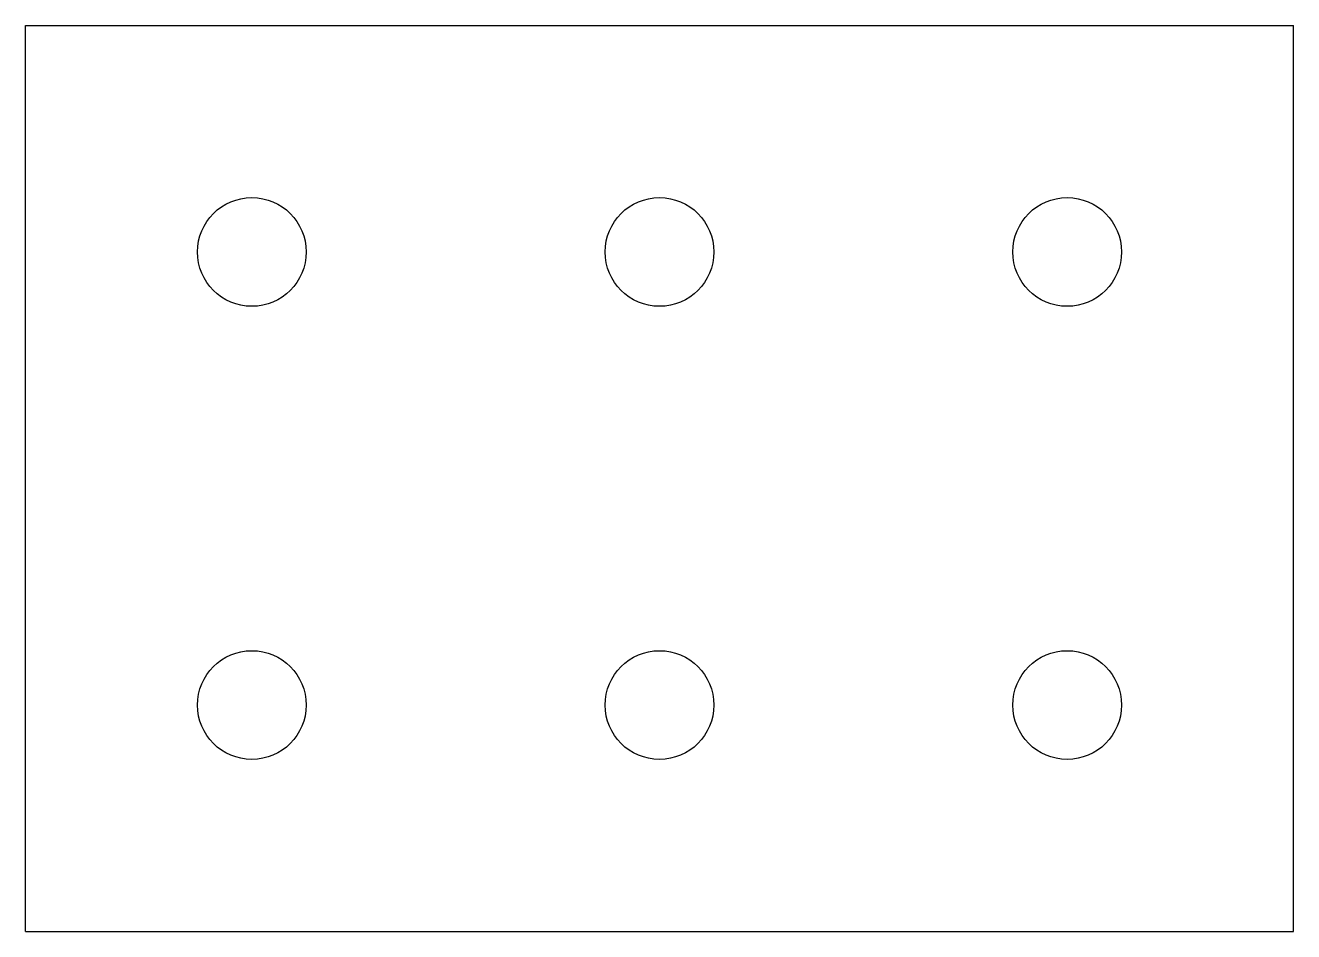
# Model space of a CAD drawing. Header units: millimetres. Extents: x 0 to 280, y 0 to 200.
import ezdxf

# ---------------------------------------------------------------- set-up
doc = ezdxf.new("R2010")
doc.units = ezdxf.units.MM

msp = doc.modelspace()

# ---------------------------------------------------------------- linework, layer by layer
at = {"layer": 'F1', "ltscale": 0.3}
for p, q in [((0, 200), (50, 200)), ((0, 150), (0, 200)), ((50, 200), (140, 200)), ((140, 200), (230, 200)), ((230, 200), (280, 200)), ((280, 150), (280, 200)), ((0, 50), (0, 150)), ((280, 50), (280, 150)), ((0, 0), (0, 50)), ((280, 0), (280, 50)), ((0, 0), (50, 0)), ((50, 0), (140, 0)), ((140, 0), (230, 0)), ((230, 0), (280, 0))]:
    msp.add_line(p, q, dxfattribs=at)
at = {"layer": 'F1'}
for centre in [(50, 150), (140, 150), (230, 150), (50, 50), (140, 50), (230, 50)]:
    msp.add_circle(centre, 12, dxfattribs=at)

doc.saveas('drawing.dxf')
